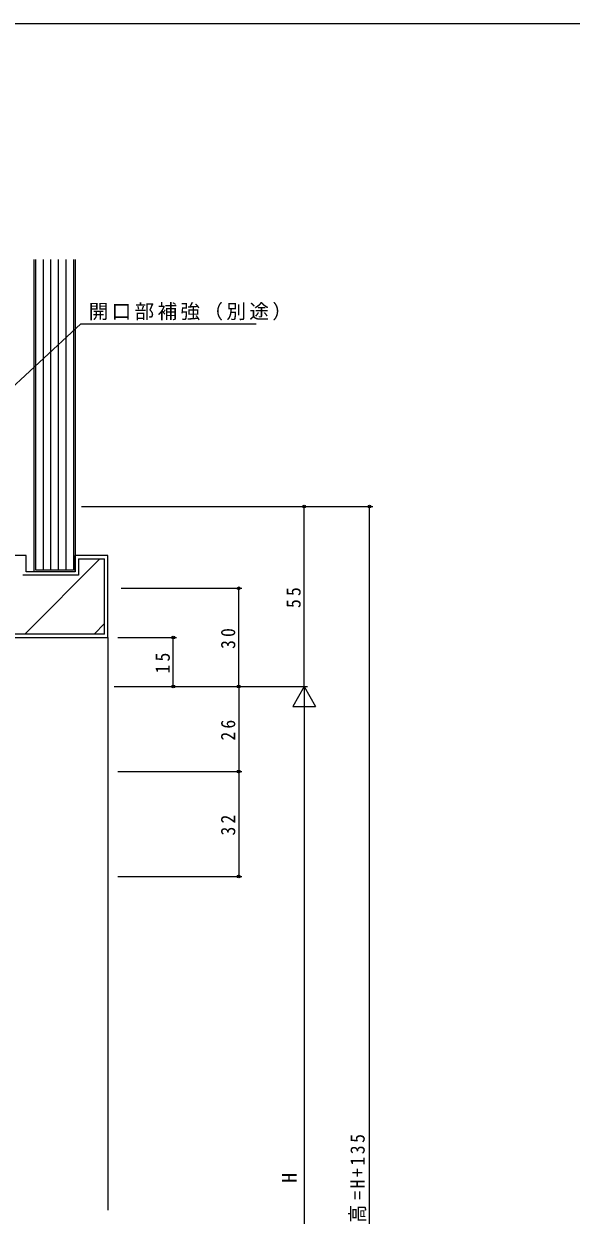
# Model space of a CAD drawing. Units: millimetres, scale not verified. Extents: x -594 to 539, y -420 to 386.
# Drawn here: x -321.5 to -154.2, y 18 to 382 of the extents above; entities that cross this region are included whole.
import ezdxf
from ezdxf.enums import TextEntityAlignment as Align

# ---------------------------------------------------------------- set-up
doc = ezdxf.new("R2010")
doc.units = ezdxf.units.MM
doc.header["$LTSCALE"] = 2
for name, color, linetype, lineweight in [('0-1_YKK_ZWAK', 7, 'Continuous', 9), ('0-6_YKK_D', 6, 'Continuous', 9), ('0-7_YSS_K', 3, 'Continuous', 9), ('0-8_YSS_KE', 3, 'Continuous', 9)]:
    doc.layers.add(name, color=color, linetype=linetype, lineweight=lineweight)
doc.styles.add('ＭＳ ゴシック', font='')
doc.styles.get('ＭＳ ゴシック').set_extended_font_data('MS Gothic')

msp = doc.modelspace()

# ---------------------------------------------------------------- linework, layer by layer
at = {"layer": '0-1_YKK_ZWAK'}
msp.add_line((510, 382), (-590, 382), dxfattribs=at)
at = {"layer": '0-6_YKK_D'}
for p, q in [((-343.58, 253.835), (-304.092, 290.375)), ((-304.092, 290.375), (-250.512, 290.375)), ((-303.888, 234.545), (-214.827, 234.546)), ((-303.888, 234.545), (-234.826, 234.545)), ((-235.826, 179.545), (-235.826, 234.545)), ((-215.826, -200.454), (-215.827, 234.546)), ((-291.787, 209.545), (-254.826, 209.545)), ((-255.826, 179.545), (-255.826, 209.545)), ((-292.827, 194.545), (-274.826, 194.545)), ((-275.826, 179.545), (-275.826, 194.545)), ((-293.901, 179.545), (-254.826, 179.545)), ((-292.827, 179.545), (-274.826, 179.545)), ((-292.827, 179.545), (-234.826, 179.545)), ((-292.827, 179.545), (-254.826, 179.545)), ((-291.901, 179.545), (-234.826, 179.545)), ((-255.826, 179.545), (-255.826, 153.545)), ((-235.826, 179.545), (-239.326, 173.483)), ((-235.826, 179.545), (-235.826, 167.421)), ((-235.826, 179.545), (-232.326, 173.483)), ((-239.326, 173.483), (-232.326, 173.483)), ((-235.826, 172.545), (-235.826, -113.455)), ((-292.827, 153.545), (-254.826, 153.545)), ((-292.827, 153.545), (-254.826, 153.545)), ((-255.826, 153.545), (-255.826, 121.545)), ((-292.827, 121.545), (-254.826, 121.545))]:
    msp.add_line(p, q, dxfattribs=at)
for centre in [(-235.826, 234.545), (-215.827, 234.546), (-255.826, 209.545), (-275.826, 194.545), (-275.826, 179.545), (-255.826, 179.545), (-255.826, 153.545), (-255.826, 153.545), (-255.826, 121.545)]:
    msp.add_circle(centre, 0.425, dxfattribs=at)
at = {"layer": '0-7_YSS_K'}
for p, q in [((-318.327, 214.545), (-318.327, 310.051)), ((-317.827, 215.045), (-317.827, 310.051)), ((-315.527, 215.045), (-315.527, 310.051)), ((-313.227, 215.045), (-313.227, 310.051)), ((-310.927, 215.045), (-310.927, 310.051)), ((-308.627, 215.045), (-308.627, 310.051)), ((-306.327, 310.051), (-306.327, 215.045)), ((-305.827, 310.051), (-305.827, 214.545)), ((-298.253, 218.545), (-321.253, 195.545)), ((-304.827, 218.545), (-304.827, 213.545)), ((-304.827, 218.545), (-296.827, 218.545)), ((-296.827, 195.545), (-296.827, 218.545)), ((-306.327, 215.045), (-317.827, 215.045)), ((-304.827, 213.545), (-321.827, 213.545)), ((-305.827, 214.545), (-318.327, 214.545)), ((-296.827, 198.759), (-300.04, 195.545)), ((-296.827, 195.545), (-349.827, 195.545)), ((-295.827, 194.545), (-295.827, 19.545))]:
    msp.add_line(p, q, dxfattribs=at)
at = {"layer": '0-8_YSS_KE'}
for p, q in [((-320.827, 219.545), (-365.827, 219.545)), ((-320.827, 214.545), (-320.827, 219.545)), ((-305.827, 214.545), (-305.827, 219.545)), ((-295.827, 219.545), (-305.827, 219.545)), ((-295.827, 194.545), (-295.827, 219.545)), ((-305.827, 214.545), (-320.827, 214.545)), ((-350.827, 194.545), (-295.827, 194.545))]:
    msp.add_line(p, q, dxfattribs=at)

# ---------------------------------------------------------------- texts
at = {"layer": '0-6_YKK_D', "color": 7, "style": 'ＭＳ ゴシック'}
msp.add_text('H', height=4.399, rotation=90, dxfattribs=at).set_placement((-236.826, 27.945), align=Align.BOTTOM_LEFT)
at = {"layer": '0-6_YKK_D', "color": 7, "insert": (-301.712, 291.375), "char_height": 4.399, "attachment_point": 7, "style": 'ＭＳ ゴシック'}
msp.add_mtext('\\T1.17;開口部補強（別途）', dxfattribs=at)
at = {"layer": '0-6_YKK_D', "color": 7, "char_height": 4.399, "attachment_point": 7, "rotation": 90, "style": 'ＭＳ ゴシック'}
for s, insert in [('\\T1.36;\\W0.9;55', (-236.826, 203.525)), ('\\T1.36;\\W0.9;30', (-256.826, 191.025)), ('\\T1.36;\\W0.9;15', (-276.826, 183.525)), ('\\T1.36;\\W0.9;26', (-256.826, 163.025)), ('\\T1.36;\\W0.9;32', (-256.826, 134.025)), ('\\T1.29;\\W0.9;ALC開口高=H+135', (-216.826, -8.554))]:
    msp.add_mtext(s, dxfattribs=dict(at, insert=insert))

doc.saveas('drawing.dxf')
